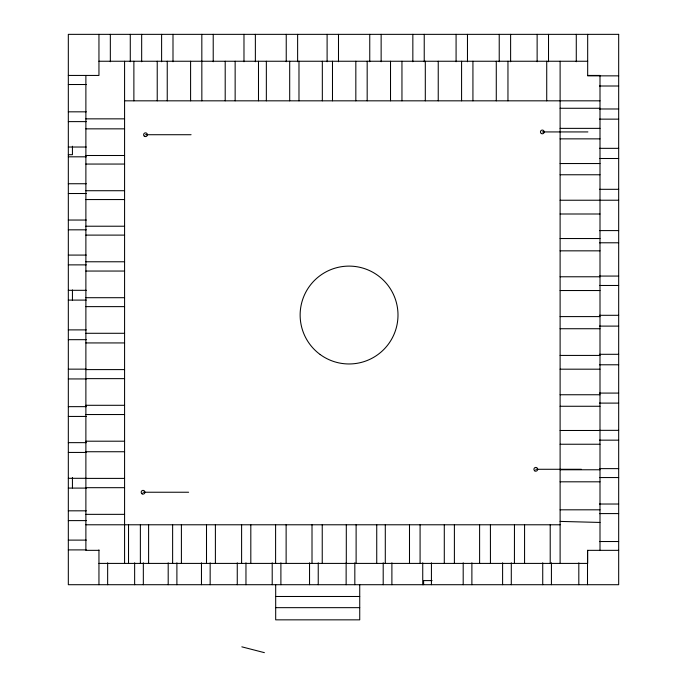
<?xml version="1.0" encoding="UTF-8"?>
<svg xmlns="http://www.w3.org/2000/svg" width="687" height="687" viewBox="0 0 687 687"><rect width="100%" height="100%" fill="white"/><g stroke="black" fill="none" stroke-linecap="round" stroke-linejoin="round"><path stroke-width="1.03" d="M107.644 584.706L107.653 562.833M143.334 584.706L143.334 562.833M176.894 584.706L176.894 562.833M210.153 584.706L210.162 562.833M245.963 584.706L245.963 562.833M280.897 584.706L280.897 562.833M318.236 584.706L318.244 562.833M354.827 584.706L354.827 562.833M391.891 584.706L391.899 562.833M431.427 584.706L431.436 562.833M471.883 584.706L471.892 562.833M511.291 584.706L511.3 562.833M514.426 563.409L514.46 524.782M551.421 584.706L551.429 562.833M587.505 584.706L587.514 550.339L618.678 550.339M98.954 61.246L587.677 61.246M68.322 75.441L98.954 75.441L98.954 34.35M587.677 75.441L600 75.441L600 550.339M618.678 75.853L587.677 75.853L587.677 34.35M68.322 84.518L86.279 84.518M599.433 86.004L618.678 86.004M124.579 100.826L600 100.826M560.111 108.271L600 108.271M599.433 108.984L618.678 108.984M68.322 111.826L86.279 111.826M85.884 118.851L124.579 118.851M599.433 119.143L618.678 119.143M68.322 121.616L86.279 121.616M560.111 128.366L600 128.366M85.884 128.847L124.579 128.847M542.326 131.93L587.892 131.93M145.515 134.721L191.08 134.721M560.111 138.86L600 138.86M68.322 147.027L86.279 147.027M599.433 148.34L618.678 148.34M68.322 154.704L72.436 154.704L72.436 146.237M85.884 155.502L124.579 155.502M68.322 156.816L86.279 156.816M599.433 158.499L618.678 158.499M560.111 163.54L600 163.54M85.884 164.056L124.579 164.056M560.111 174.764L600 174.764M68.322 183.738L86.279 183.738M599.433 189.311L618.678 189.311M85.884 190.72L124.579 190.72M68.322 193.519L86.279 193.519M85.884 199.556L124.579 199.556M560.111 200.243L618.678 200.218M560.111 214L600 214M68.322 220.038L86.279 220.038M85.884 226.221L124.579 226.221M68.322 229.827L86.279 229.827M599.433 230.592L618.678 230.592M85.884 235.109L124.579 235.109M560.111 238.535L600 238.535M599.433 242.786L618.678 242.786M560.111 250.841L600 250.841M68.322 255.083L86.279 255.083M85.884 261.773L124.579 261.773M68.322 264.873L86.279 264.873M85.884 271.047L124.579 271.047M599.433 276.071L618.678 276.071M560.111 276.775L600 276.775M599.433 285.474L618.678 285.474M68.322 290.309L86.279 290.309M560.111 290.532L600 290.532M85.884 297.703L124.579 297.703M68.322 300.099L86.279 300.099M85.884 306.625L124.579 306.625M599.433 315.299L618.678 315.299M560.111 316.595L600 316.595M599.433 326.11L618.678 326.11M560.111 328.73L600 328.73M68.322 329.889L86.279 329.889M85.884 333.289L124.579 333.289M68.322 339.679L86.279 339.679M85.884 342.933L124.579 342.933M599.433 354.303L618.678 354.303M560.111 355.428L600 355.428M599.433 364.78L618.678 364.78M68.322 369.151L86.279 369.151M560.111 369.185L600 369.185M85.884 369.597L124.579 369.597M85.884 378.64L124.579 378.64M68.322 378.941L86.279 378.941M599.433 393.084L618.678 393.084M560.111 394.75L600 394.75M599.433 403.106L618.678 403.106M85.884 405.296L124.579 405.296M560.111 406.266L600 406.266M68.322 406.652L86.279 406.652M85.884 414.536L124.579 414.536M68.322 416.442L86.279 416.442M599.433 430.345L618.678 430.345M560.111 430.483L600 430.483M599.433 440.161L618.678 440.161M85.884 441.2L124.579 441.2M68.322 442.651L86.279 442.651M560.111 444.24L600 444.24M85.884 451.737L124.579 451.737M68.322 452.441L86.279 452.441M599.433 468.628L618.678 468.628M535.8 469.281L581.374 469.281M560.111 469.771L600 469.771M599.433 477.551L618.678 477.551M68.322 478.307L86.279 478.307M85.884 478.401L124.579 478.401M560.111 481.81L600 481.81M85.884 487.684L124.579 487.684M68.322 488.096L86.279 488.096M143.051 492.236L188.624 492.236M599.433 504.026L618.678 504.026M560.111 509.814L600 509.814M68.322 510.819L86.279 510.819M599.433 513.584L618.678 513.584M85.884 514.348L124.579 514.348M68.322 520.609L86.279 520.609M85.884 524.782L560.111 524.782M68.322 540.111L86.279 540.111M599.433 541.528L618.678 541.528M68.322 549.901L86.279 549.901M98.954 550.339L85.884 550.339L85.884 75.441M98.954 563.409L587.677 563.409L587.677 550.339M432.08 580.592L423.613 580.592L423.613 584.706M275.685 596.488L359.73 596.488M275.685 607.66L359.73 607.66M560.111 521.407L600 522.446M241.833 646.836L264.392 652.65M490.415 524.782L490.441 563.409M578.815 562.833L578.815 584.706M576.281 34.35L576.281 61.744M560.111 61.246L560.111 563.409M550.21 524.782L550.21 563.409M548.518 34.35L548.518 61.744M546.723 61.246L546.723 100.826M542.73 562.833L542.73 584.706M537.131 34.35L537.131 61.744M524.567 524.782L524.567 563.409M510.613 34.35L510.613 61.744M507.959 61.246L507.959 100.826M502.601 562.833L502.601 584.706M499.226 34.35L499.226 61.744M496.28 61.246L496.28 100.826M479.603 524.782L479.603 563.409M472.931 61.246L472.931 100.826M467.469 34.35L467.469 61.744M463.193 562.833L463.193 584.706M461.578 61.246L461.578 100.826M456.082 34.35L456.082 61.744M454.39 524.782L454.39 563.409M444.291 524.782L444.291 563.409M438.237 61.246L438.237 100.826M425.305 61.246L425.305 100.826M424.231 34.35L424.231 61.744M422.737 562.833L422.737 584.706M420.083 524.782L420.083 563.409M412.844 34.35L412.844 61.744M409.495 524.782L409.495 563.409M401.955 61.246L401.955 100.826M390.517 61.246L390.517 100.826M385.295 524.782L385.295 563.409M383.2 562.833L383.2 584.706M381.139 34.35L381.139 61.744M376.734 524.782L376.734 563.409M369.752 34.35L369.752 61.744M367.176 61.246L367.176 100.826M359.73 584.706L359.73 619.846L275.685 619.846L275.685 584.706M356.115 524.782L356.115 563.409M355.832 61.246L355.832 100.826M346.3 524.782L346.3 563.409M346.136 562.833L346.136 584.706M338.493 34.35L338.493 61.744M332.482 61.246L332.482 100.826M327.106 34.35L327.106 61.744M322.332 61.246L322.332 100.826M322.237 524.782L322.237 563.409M312.01 524.782L312.01 563.409M309.545 562.833L309.545 584.706M298.982 61.246L298.982 100.826M297.626 34.35L297.626 61.744M289.691 61.246L289.691 100.826M286.239 34.35L286.239 61.744M286.127 524.782L286.127 563.409M275.599 524.782L275.599 563.409M272.207 562.833L272.207 584.706M266.35 61.246L266.35 100.826M258.492 61.246L258.492 100.826M255.366 34.35L255.366 61.744M250.815 524.782L250.815 563.409M243.979 34.35L243.979 61.744M241.601 524.782L241.601 563.409M237.264 562.833L237.264 584.706M235.143 61.246L235.143 100.826M225.199 61.246L225.199 100.826M215.392 524.782L215.392 563.409M213.219 34.35L213.219 61.744M206.504 524.782L206.504 563.409M201.823 34.35L201.849 100.826M201.463 562.833L201.463 584.706M190.591 61.246L190.591 100.826M181.402 524.782L181.402 563.409M172.995 34.35L172.995 61.744M172.626 524.782L172.626 563.409M168.195 562.833L168.195 584.706M167.242 61.246L167.242 100.826M161.608 34.35L161.608 61.744M157.229 61.246L157.229 100.826M148.598 524.782L148.598 563.409M141.668 34.35L141.668 61.744M140.371 524.782L140.371 563.409M134.643 562.833L134.643 584.706M133.879 61.246L133.879 100.826M130.281 34.35L130.281 61.744M128.529 524.782L128.529 563.409M124.579 61.246L124.579 563.409M110.341 34.35L110.341 61.744M98.954 549.901L98.954 584.706M72.436 289.948L72.436 300.417M72.436 477.474L72.436 487.942M618.678 34.35L68.322 34.35L68.322 584.706L618.678 584.706L618.678 34.35M320.194 354.544A48.932 48.932 0 0 0 397.713 320.288A48.932 48.932 0 0 0 329.288 270.283A48.932 48.932 0 0 0 320.194 354.544M142.123 493.859A1.863 1.863 0 0 0 144.923 492.236A1.863 1.863 0 0 0 142.123 490.621A1.863 1.863 0 0 0 142.123 493.859M144.193 136.043A1.863 1.863 0 0 0 147.319 135.202A1.863 1.863 0 0 0 145.026 132.917A1.863 1.863 0 0 0 144.193 136.043M541.39 133.553A1.863 1.863 0 0 0 544.19 131.93A1.863 1.863 0 0 0 541.39 130.315A1.863 1.863 0 0 0 541.39 133.553M534.864 470.896A1.863 1.863 0 0 0 537.672 469.281A1.863 1.863 0 0 0 534.864 467.667A1.863 1.863 0 0 0 534.864 470.896"/></g></svg>
